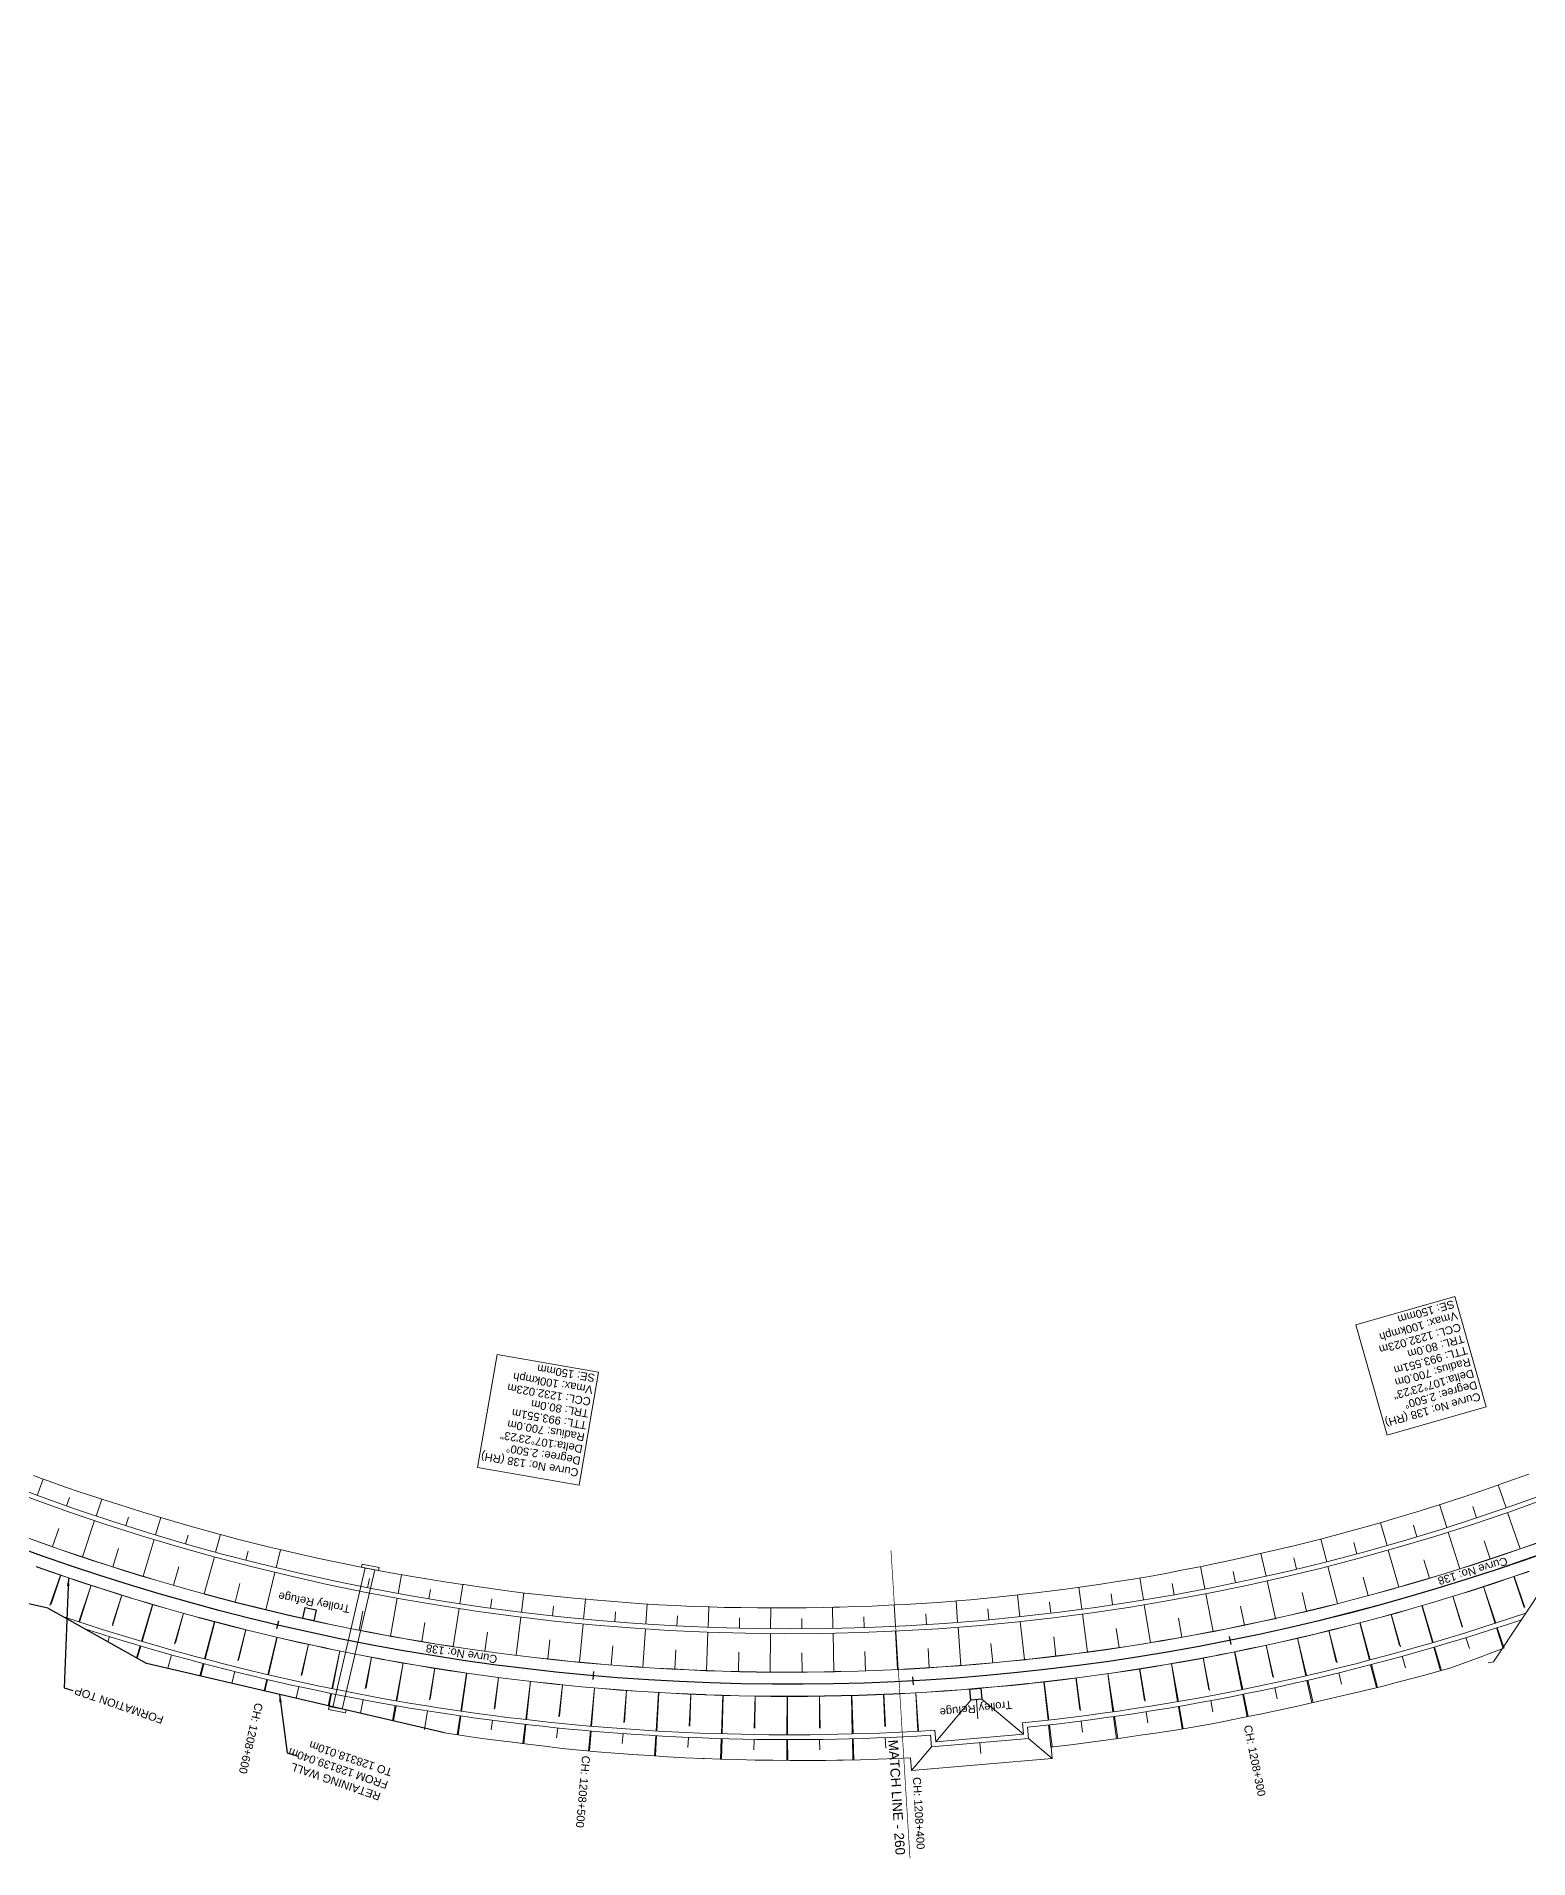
# Model space of a CAD drawing. Header units: metres. Extents: x 628619 to 633107, y 3388321 to 3391067.
# Drawn here: x 629845 to 630311, y 3389568 to 3390137 of the extents above; entities that cross this region are included whole.
import ezdxf
from ezdxf.enums import TextEntityAlignment as Align

# ---------------------------------------------------------------- set-up
doc = ezdxf.new("R2010")
doc.units = ezdxf.units.M
doc.header["$MEASUREMENT"] = 0
doc.linetypes.add('CENTER2', pattern=[1.125, 0.75, -0.125, 0.125, -0.125])
doc.linetypes.add('PHANTOM2', pattern=[1.25, 0.625, -0.125, 0.125, -0.125, 0.125, -0.125])
for name, color, linetype, lineweight in [('C-ALIG-DG-SPIRAL', 1, 'CENTER2', 70), ('C-ALIG-LABL-DG', 1, 'Continuous', 25), ('MATCH LINE', 7, 'Continuous', 0), ('Proposed Curve_Details', 10, 'Continuous', 0), ('PROPOSED DFCC TOE LINE', 239, 'Continuous', 0), ('PROPOSED DFCC TOE SLOPES', 239, 'Continuous', 0), ('PROPOSED DFCC TRACK', 1, 'Continuous', 0), ('PROPOSED FORMATION LINE - PLAN', 187, 'Continuous', 0), ('PROPOSED RETAINING WALL', 154, 'Continuous', 30)]:
    doc.layers.add(name, color=color, linetype=linetype, lineweight=lineweight)
doc.layers.add('Trolley Refuse', color=10, linetype='Continuous')
doc.styles.add('Arial', font='arial.ttf')
doc.styles.get("Standard").update_dxf_attribs({"font": 'arial.ttf'})
doc.styles.add('Style-Arial', font='arial.ttf')
doc.dimstyles.new('ISO-25', dxfattribs={"dimtxt": 2.5, "dimasz": 2.5, "dimexe": 1.25, "dimexo": 0.625, "dimtad": 1, "dimtxsty": 'Standard', "dimcen": 2.5, "dimadec": 0, "dimazin": 0, "dimtfac": 1, "dimtmove": 0, "dimatfit": 3, "dimfxl": 1, "dimarcsym": 0})

# ---------------------------------------------------------------- blocks, each defined once
blk = doc.blocks.new('Tick Hor')
blk.add_lwpolyline([(-0.5, 0), (0.5, 0)])

msp = doc.modelspace()

# ---------------------------------------------------------------- linework, layer by layer
at = {"layer": 'C-ALIG-DG-SPIRAL', "color": 1, "linetype": 'Continuous', "lineweight": 30, "flags": 128}
for points in [[(630900.1188, 3390137.2816), (630593.4088, 3389843.8346), (630589.5548, 3389840.1479), (630585.699, 3389836.4632), (630581.8394, 3389832.7824), (630577.9742, 3389829.1076), (630574.1014, 3389825.4407), (630570.2194, 3389821.7836), (630566.3261, 3389818.1385), (630562.4199, 3389814.5073), (630558.4988, 3389810.8921), (630554.5612, 3389807.2949), (630550.6053, 3389803.7179), (630546.6294, 3389800.1631), (630542.6319, 3389796.6327), (630538.611, 3389793.1288), (630534.5653, 3389789.6536, -0.47078903), (629471.8222, 3389976.5204)], [(630534.5699, 3389789.6485, -0.47078547), (629471.8222, 3389976.5204)]]:
    msp.add_lwpolyline(points, format="xyb", dxfattribs=at)
at = {"layer": 'MATCH LINE', "color": 10, "linetype": 'PHANTOM2', "ltscale": 15, "const_width": 0.2}
msp.add_lwpolyline([(630112.2133, 3389664.1874), (630118.1437, 3389567.9759)], dxfattribs=at)
at = {"layer": 'Proposed Curve_Details'}
for points in [[(630288.4371, 3389743.4811), (630298.2089, 3389709.006), (630267.2308, 3389700.2253), (630257.4589, 3389734.7005)], [(630020.8411, 3389719.8881), (630014.7178, 3389684.5818), (629982.9929, 3389690.0839), (629989.1162, 3389725.3902)]]:
    msp.add_lwpolyline(points, close=True, dxfattribs=at)
at = {"layer": 'PROPOSED DFCC TOE LINE', "lineweight": 0, "flags": 128}
for points in [[(630341.9349, 3389691.716, -0.29190762), (629618.5964, 3389819.5659), (629620.8972, 3389821.9774), (629598.8297, 3389843.0315), (629596.6008, 3389840.6953, -0.02648302), (629548.3966, 3389894.5394, -0.02648302)], [(630340.4492, 3389689.4801, -0.29163), (629616.4571, 3389819.4965), (629618.7764, 3389821.9275), (629598.8795, 3389840.9107), (629596.6248, 3389838.5475, -0.02704754), (629547.2246, 3389893.6031, -0.02704754)], [(630310.6056, 3389644.564, -0.05641085), (630153.2982, 3389610.2651), (630153.5986, 3389606.7229), (630126.1969, 3389604.3995), (630125.8923, 3389607.9917, -0.0968919), (629853.3575, 3389643.5186, -0.0968919)], [(630309.2488, 3389642.5219, -0.05521668), (630154.9173, 3389608.9245), (630155.22, 3389605.355), (630124.829, 3389602.7781), (630124.5217, 3389606.4029, -0.09365926), (629860.2186, 3389639.6856, -0.09365926)]]:
    msp.add_lwpolyline(points, format="xyb", dxfattribs=at)
for points in [[(629844.2882, 3389687.5336), (629847.5748, 3389686.3437), (629849.122, 3389685.7913), (629853.9697, 3389684.0885), (629858.8298, 3389682.4225), (629863.7022, 3389680.7934), (629865.8812, 3389680.078), (629868.5864, 3389679.2011), (629873.4823, 3389677.646), (629878.3896, 3389676.128), (629883.3043, 3389674.6354), (629884.352, 3389674.3274), (629888.2378, 3389673.2061), (629893.1708, 3389671.777), (629898.1146, 3389670.3857), (629902.9634, 3389669.0605), (629903.0685, 3389669.0316), (629908.0268, 3389667.6933), (629913.0055, 3389666.4332), (629917.9935, 3389665.2112), (629921.7152, 3389664.3258), (629922.9905, 3389664.0276), (629927.9951, 3389662.8776), (629933.008, 3389661.7653), (629938.0295, 3389660.6938), (629940.5991, 3389660.1603), (629943.0561, 3389659.6471), (629948.0905, 3389658.6393), (629953.1338, 3389657.6774), (629958.1834, 3389656.7503), (629959.586, 3389656.5065), (629963.2438, 3389655.885), (629968.3106, 3389655.0597), (629973.3835, 3389654.2746), (629978.4587, 3389653.5077), (629978.6792, 3389653.4736), (629983.5341, 3389652.7429), (629988.6166, 3389652.0264), (629993.7044, 3389651.3493), (629997.8305, 3389650.8542), (629998.8013, 3389650.7434), (630003.9028, 3389650.1809), (630009.0082, 3389649.6573), (630014.1172, 3389649.1725), (630017.0593, 3389648.898), (630019.2272, 3389648.7024), (630024.3404, 3389648.2691), (630029.4566, 3389647.8746), (630034.5756, 3389647.5191), (630036.3269, 3389647.4079), (630039.6972, 3389647.2052), (630044.8209, 3389646.9292), (630049.9464, 3389646.692), (630055.0739, 3389646.5061), (630055.6287, 3389646.49), (630060.203, 3389646.374), (630065.3326, 3389646.2807), (630070.4624, 3389646.224), (630074.9475, 3389646.194), (630075.5921, 3389646.1921), (630080.7217, 3389646.1986), (630085.8509, 3389646.2441), (630090.9795, 3389646.3287), (630094.2639, 3389646.4018), (630096.1071, 3389646.4495), (630101.2336, 3389646.6073), (630106.3588, 3389646.7991), (630111.4823, 3389647.0288), (630113.5654, 3389647.1328), (630116.6039, 3389647.2956), (630121.7232, 3389647.6008), (630126.8401, 3389647.9448), (630131.954, 3389648.3277), (630132.8377, 3389648.399), (630137.0628, 3389648.7739), (630142.1674, 3389649.2626), (630147.2679, 3389649.7899), (630152.0534, 3389650.3202), (630152.3639, 3389650.3558), (630157.4579, 3389650.9371), (630162.5474, 3389651.555), (630167.632, 3389652.2114), (630171.2146, 3389652.6974), (630172.7115, 3389652.9055), (630177.7857, 3389653.6365), (630182.8541, 3389654.406), (630187.9166, 3389655.213), (630190.3008, 3389655.6067), (630192.9712, 3389656.0676), (630198.014, 3389656.9885), (630203.0494, 3389657.9474), (630208.0772, 3389658.9434), (630209.2704, 3389659.1856), (630213.0989, 3389659.9678), (630218.112, 3389661.0319), (630223.1163, 3389662.1353), (630228.1118, 3389663.2768), (630228.1304, 3389663.2811), (630233.104, 3389664.4305), (630238.0891, 3389665.6144), (630243.065, 3389666.8362), (630246.8879, 3389667.8094), (630248.0291, 3389668.1048), (630252.9822, 3389669.4155), (630257.9244, 3389670.7657), (630262.8561, 3389672.1532), (630265.4955, 3389672.9124), (630267.7769, 3389673.5783), (630272.6853, 3389675.0448), (630277.5824, 3389676.5483), (630282.4677, 3389678.0886), (630283.9421, 3389678.5612), (630287.3413, 3389679.665), (630292.2042, 3389681.2735), (630297.055, 3389682.9173), (630301.8918, 3389684.6017), (630302.2224, 3389684.7183), (630306.7159, 3389686.3217), (630311.5389, 3389688.0443)], [(630303.1968, 3389633.4134), (630302.3238, 3389633.1279), (630298.7407, 3389631.7473), (630297.186, 3389631.1546), (630292.0204, 3389629.2545), (630286.8365, 3389627.3992), (630281.5486, 3389625.8879), (630279.087, 3389625.2167), (630276.2397, 3389624.4519), (630270.9147, 3389623.0781), (630265.5932, 3389621.6955), (630260.2525, 3389620.3892), (630259.0224, 3389620.0944), (630254.905, 3389619.1141), (630249.5503, 3389617.8727), (630244.1937, 3389616.6417), (630238.8538, 3389615.4311), (630238.8338, 3389615.4267), (630233.4649, 3389614.2519), (630228.0874, 3389613.1175), (630222.7007, 3389612.0283), (630218.5907, 3389611.2124), (630217.3101, 3389610.958), (630211.9145, 3389609.9124), (630206.5059, 3389608.9361), (630201.087, 3389608.0192), (630198.2147, 3389607.5816), (630195.6521, 3389607.2013), (630190.2117, 3389606.4247), (630184.7765, 3389605.6179), (630179.3375, 3389604.8381), (630177.7331, 3389604.615), (630173.893, 3389604.0959), (630168.439, 3389603.4281), (630162.9789, 3389602.8137), (630162.2976, 3389602.7422), (630162.6043, 3389599.1251), (630118.5991, 3389595.3938), (630118.263, 3389599.3568), (630115.9157, 3389599.2385), (630113.6845, 3389599.1345), (630108.1974, 3389598.8941), (630102.7081, 3389598.7103), (630097.2165, 3389598.6166), (630095.2423, 3389598.5932), (630091.7249, 3389598.5602), (630086.2335, 3389598.5223), (630080.7422, 3389598.5243), (630075.2513, 3389598.5723), (630074.5614, 3389598.5812), (630069.7611, 3389598.6615), (630064.272, 3389598.7895), (630058.7837, 3389598.9444), (630053.8903, 3389599.1173), (630053.2968, 3389599.1406), (630047.8127, 3389599.3999), (630042.3312, 3389599.7071), (630036.8525, 3389600.0555), (630033.2491, 3389600.3071), (630031.3744, 3389600.4092), (630025.8979, 3389600.7869), (630020.4282, 3389601.2542), (630014.9626, 3389601.763), (630012.6462, 3389601.9993), (630009.5009, 3389602.3105), (630004.0496, 3389602.9544), (629998.6046, 3389603.6455), (629993.157, 3389604.3052), (629992.1204, 3389604.4339), (629987.7139, 3389605.0005), (629982.2767, 3389605.7399), (629976.8455, 3389606.5217), (629972.6323, 3389607.1618)]]:
    msp.add_lwpolyline(points, dxfattribs=at)
at = {"layer": 'PROPOSED DFCC TOE SLOPES', "flags": 128}
for points in [[(629845.4148, 3389681.3732), (629847.2765, 3389686.4517)], [(630304.4191, 3389677.4369), (630301.9265, 3389684.6139)], [(629854.5964, 3389678.081), (629855.5027, 3389680.6666)], [(629863.8236, 3389674.9204), (629865.5823, 3389680.1761)], [(630285.906, 3389671.3019), (630283.6459, 3389678.4663)], [(630295.1836, 3389674.303), (630293.9949, 3389677.8902)], [(629859.5397, 3389662.1186), (629863.3476, 3389673.4979)], [(629873.0936, 3389671.8924), (629873.9458, 3389674.5657)], [(629882.4092, 3389668.9961), (629884.0527, 3389674.4154)], [(630267.2215, 3389665.6971), (630265.1939, 3389672.8256)], [(630276.5829, 3389668.4325), (630275.5105, 3389672.0077)], [(630308.8482, 3389664.6841), (630304.9112, 3389676.0199)], [(629850.1321, 3389665.3458), (629852.1174, 3389671.0092)], [(629878.4913, 3389656.0773), (629881.9739, 3389667.5607)], [(629891.7592, 3389666.235), (629892.549, 3389668.9824)], [(629901.1498, 3389663.6071), (629902.6561, 3389669.1445)], [(630248.3846, 3389660.6285), (630246.581, 3389667.7313)], [(630257.8221, 3389663.0958), (630256.8644, 3389666.6551)], [(630289.9675, 3389658.4276), (630286.3573, 3389669.8714)], [(630299.4294, 3389661.4903), (630297.5417, 3389667.187)], [(629868.9947, 3389659.0338), (629870.8174, 3389664.7516)], [(629897.6066, 3389650.5816), (629900.7561, 3389662.1597)], [(629910.5807, 3389661.1126), (629911.2964, 3389663.8987)], [(629920.0423, 3389658.7542), (629921.4062, 3389664.3994)], [(630229.4125, 3389656.1006), (630227.8219, 3389663.2105)], [(630238.9164, 3389658.2972), (630238.068, 3389661.8525)], [(630270.9149, 3389652.7128), (630267.6319, 3389664.2544)], [(630280.4602, 3389655.5061), (630278.736, 3389661.2543)], [(629852.7115, 3389656.463), (629849.3922, 3389646.9767)], [(629852.762, 3389656.4457), (629849.7419, 3389647.4038)], [(629888.0291, 3389653.2613), (629889.6873, 3389659.0289)], [(629916.872, 3389645.6326), (629919.69, 3389657.2961)], [(629948.6223, 3389652.4915), (629949.1957, 3389655.4053)], [(629958.2068, 3389650.6765), (629959.2783, 3389656.56)], [(630191.121, 3389648.6798), (630189.9915, 3389655.5556)], [(630210.3227, 3389652.1172), (630208.9659, 3389659.1238)], [(630219.8805, 3389654.0405), (630219.1441, 3389657.5688)], [(630251.7069, 3389647.5446), (630248.7537, 3389659.1746)], [(630261.3285, 3389650.0641), (630259.7692, 3389655.8593)], [(630306.8971, 3389656.033), (630310.119, 3389646.323)], [(630306.9475, 3389656.0503), (630310.3094, 3389646.381)], [(629862.2468, 3389653.2778), (629858.4277, 3389641.8436)], [(629862.2975, 3389653.2613), (629858.6415, 3389641.7739)], [(629871.8264, 3389650.2285), (629868.9192, 3389641.0937)], [(629871.8774, 3389650.2128), (629868.9661, 3389640.5936)], [(629907.2227, 3389648.0403), (629908.7158, 3389653.8528)], [(629955.7881, 3389637.3952), (629957.9381, 3389649.2008)], [(629967.8119, 3389648.9995), (629968.3122, 3389651.9907)], [(629977.4419, 3389647.4595), (629978.3668, 3389653.5215)], [(629996.7623, 3389644.7929), (629997.5148, 3389650.8921)], [(630152.4621, 3389643.4572), (630151.7364, 3389650.2851)], [(630171.8289, 3389645.7923), (630170.9013, 3389652.6549)], [(630181.4857, 3389647.1672), (630180.9713, 3389650.6046)], [(630200.7327, 3389650.3297), (630200.1116, 3389653.7997)], [(630212.8891, 3389638.8636), (630210.6079, 3389650.6446)], [(630232.3595, 3389642.9273), (630229.7399, 3389654.6367)], [(630242.0496, 3389645.1688), (630240.6565, 3389651.0061)], [(630287.7693, 3389649.8377), (630290.6618, 3389640.2126)], [(630287.8203, 3389649.8535), (630290.8494, 3389640.2706)], [(630297.3552, 3389652.8673), (630300.9882, 3389641.3737)], [(630297.406, 3389652.8838), (630301.2022, 3389641.443)], [(629881.4485, 3389647.3159), (629877.957, 3389635.7797)], [(629881.4997, 3389647.301), (629878.1727, 3389635.7161)], [(629891.1111, 3389644.5405), (629888.3368, 3389634.8804)], [(629891.1636, 3389644.526), (629888.6426, 3389635.2418)], [(629946.0165, 3389639.2499), (629947.1753, 3389645.1382)], [(629975.4058, 3389634.1142), (629977.2157, 3389645.9766)], [(629987.0934, 3389646.0571), (629987.5119, 3389649.0901)], [(630006.4522, 3389643.6666), (630006.7892, 3389646.7584)], [(630016.1545, 3389642.6791), (630016.7453, 3389648.9273)], [(630025.8706, 3389641.8302), (630026.1225, 3389644.9712)], [(630035.5991, 3389641.1202), (630036.0148, 3389647.4277)], [(630045.3336, 3389640.5493), (630045.4969, 3389643.7198)], [(630055.0778, 3389640.1175), (630055.3155, 3389646.4991)], [(630074.574, 3389639.6717), (630074.629, 3389646.1961)], [(630094.0807, 3389639.783), (630093.9482, 3389646.3947)], [(630113.5762, 3389640.4517), (630113.2527, 3389647.1172)], [(630123.3129, 3389640.9947), (630123.1026, 3389644.337)], [(630133.0445, 3389641.677), (630132.5281, 3389648.374)], [(630142.7589, 3389642.4977), (630142.4488, 3389645.8787)], [(630162.1562, 3389644.5559), (630161.7432, 3389647.9816)], [(630173.637, 3389632.4147), (630172.0298, 3389644.3058)], [(630193.3092, 3389635.3588), (630191.3641, 3389647.1996)], [(630222.6384, 3389640.8263), (630221.4123, 3389646.701)], [(630268.4731, 3389644.1893), (630271.0904, 3389634.4859)], [(630268.5245, 3389644.2035), (630271.4111, 3389634.0772)], [(630278.1413, 3389646.9449), (630281.4461, 3389635.3513)], [(630278.1925, 3389646.9599), (630281.662, 3389635.4145)], [(629900.8141, 3389641.9056), (629897.656, 3389630.275)], [(629900.8663, 3389641.8916), (629897.8762, 3389630.2169)], [(629910.5535, 3389639.4107), (629908.06, 3389629.6749)], [(629910.6053, 3389639.3977), (629908.3124, 3389629.8838)], [(629965.5853, 3389635.6862), (629966.5752, 3389641.6053)], [(629985.2484, 3389632.6861), (629986.0687, 3389638.6311)], [(629995.1096, 3389631.3954), (629996.5787, 3389643.3042)], [(630014.8836, 3389629.2397), (630016.0133, 3389641.1858)], [(630034.7112, 3389627.6497), (630035.5004, 3389639.6234)], [(630054.5755, 3389626.6269), (630055.022, 3389638.6185)], [(630064.8242, 3389639.825), (630064.8979, 3389643.0561)], [(630074.4603, 3389626.1732), (630074.5614, 3389638.1717)], [(630084.3296, 3389639.6577), (630084.3109, 3389642.944)], [(630094.3511, 3389626.2865), (630094.1108, 3389638.2833)], [(630103.8308, 3389640.0477), (630103.7169, 3389643.3718)], [(630114.2307, 3389626.9679), (630113.649, 3389638.9534)], [(630134.0826, 3389628.2171), (630133.1599, 3389640.1814)], [(630153.8889, 3389630.0339), (630152.6207, 3389641.9656)], [(630183.4831, 3389633.8208), (630182.5948, 3389639.756)], [(630203.1107, 3389637.045), (630202.0532, 3389642.9523)], [(630249.0239, 3389639.0923), (630251.364, 3389629.3184)], [(630249.0758, 3389639.1049), (630251.6405, 3389629.0284)], [(630258.7667, 3389641.5716), (630261.74, 3389629.8896)], [(630258.8183, 3389641.585), (630261.9575, 3389629.9466)], [(630301.4403, 3389639.9434), (630303.4756, 3389633.5045)], [(630301.6746, 3389640.0193), (630303.801, 3389633.6109)], [(629867.951, 3389637.2395), (629867.4659, 3389635.6369)], [(629877.5225, 3389634.344), (629876.4028, 3389630.6444)], [(629877.7586, 3389634.2744), (629876.6728, 3389630.4935)], [(629920.3269, 3389637.0549), (629917.5025, 3389625.3358)], [(629920.3788, 3389637.0426), (629917.7215, 3389625.2846)], [(629930.1327, 3389634.8383), (629927.9172, 3389625.0353)], [(629930.1848, 3389634.8269), (629928.1431, 3389625.1546)], [(629939.9691, 3389632.7615), (629937.4792, 3389620.9661)], [(629940.0214, 3389632.7509), (629937.6996, 3389620.9213)], [(630004.9896, 3389630.2508), (630005.64, 3389636.2167)], [(630024.7919, 3389628.3782), (630025.2716, 3389634.3603)], [(630044.6395, 3389627.0699), (630044.9481, 3389633.0633)], [(630064.5163, 3389626.3298), (630064.6532, 3389632.3295)], [(630084.4065, 3389626.1622), (630084.3723, 3389632.1633)], [(630104.2932, 3389626.5606), (630104.0876, 3389632.5584)], [(630124.1604, 3389627.5248), (630123.7836, 3389633.5143)], [(630143.9921, 3389629.0542), (630143.4439, 3389635.0305)], [(630163.7716, 3389631.1565), (630163.0533, 3389637.1147)], [(630219.5945, 3389632.4964), (630221.8926, 3389620.6642)], [(630219.6468, 3389632.5071), (630222.1131, 3389620.7087)], [(630229.4352, 3389634.553), (630231.4916, 3389624.7151)], [(630229.488, 3389634.5646), (630231.7508, 3389624.4683)], [(630239.2458, 3389636.7516), (630241.8815, 3389624.9921)], [(630239.2989, 3389636.7637), (630242.1049, 3389625.0438)], [(630281.8573, 3389633.9088), (630283.9482, 3389626.5737)], [(630282.0937, 3389633.978), (630284.2894, 3389626.6712)], [(630291.9057, 3389636.9287), (630292.9982, 3389633.4724)], [(629887.3705, 3389631.5159), (629886.1691, 3389627.3326)], [(629897.2629, 3389628.8274), (629896.2203, 3389624.9878)], [(629897.504, 3389628.7638), (629896.519, 3389624.9181)], [(629949.834, 3389630.8249), (629947.8984, 3389620.9627)], [(629949.8865, 3389630.8151), (629948.148, 3389621.2386)], [(629959.7255, 3389629.0289), (629957.5726, 3389617.1689)], [(629959.7781, 3389629.0198), (629957.7941, 3389617.1303)], [(629969.6416, 3389627.3738), (629967.9874, 3389617.4603)], [(629969.6944, 3389627.3655), (629968.2281, 3389617.7346)], [(630189.911, 3389627.1696), (630191.4044, 3389617.2309)], [(630189.9637, 3389627.1779), (630191.6378, 3389617.0225)], [(630199.8304, 3389628.8043), (630201.7912, 3389616.9096)], [(630199.883, 3389628.8134), (630202.0129, 3389616.9478)], [(630209.7256, 3389630.58), (630211.5012, 3389620.6878)], [(630209.7781, 3389630.5899), (630211.752, 3389620.4267)], [(630262.11, 3389628.4359), (630263.9291, 3389621.2885)], [(630262.3482, 3389628.4984), (630264.2704, 3389621.3719)], [(630272.0032, 3389631.1018), (630272.9795, 3389627.4823)], [(629907.1908, 3389626.281), (629906.2597, 3389622.6457)], [(629917.151, 3389623.8775), (629916.2902, 3389620.3057)], [(629917.3908, 3389623.8215), (629916.5809, 3389620.2379)], [(629927.1445, 3389621.6165), (629926.3195, 3389617.966)], [(629979.5804, 3389625.8604), (629977.7667, 3389613.9471)], [(629979.6349, 3389625.8523), (629977.9961, 3389613.9139)], [(629989.5419, 3389624.4926), (629988.1752, 3389614.5359)], [(629989.5948, 3389624.4856), (629988.4027, 3389614.7773)], [(629999.5202, 3389623.267), (629998.0511, 3389611.3028)], [(629999.5732, 3389623.2607), (629998.2745, 3389611.2769)], [(630009.5149, 3389622.1834), (630008.432, 3389612.1917)], [(630009.5679, 3389622.178), (630008.6441, 3389612.3494)], [(630019.5239, 3389621.2422), (630018.3957, 3389609.2398)], [(630019.5771, 3389621.2376), (630018.6198, 3389609.2203)], [(630160.0271, 3389623.1144), (630161.3074, 3389611.1303)], [(630160.0803, 3389623.1203), (630161.5312, 3389611.1558)], [(630170.0074, 3389624.3244), (630171.2173, 3389614.3473)], [(630170.0603, 3389624.331), (630171.4426, 3389614.1481)], [(630179.9693, 3389625.6762), (630181.5908, 3389613.7308)], [(630180.0222, 3389625.6837), (630181.8134, 3389613.7626)], [(630232.208, 3389621.2881), (630232.9387, 3389617.7924)], [(630242.2095, 3389623.5283), (630243.7743, 3389616.5466)], [(630242.4542, 3389623.585), (630244.1205, 3389616.6251)], [(630252.1797, 3389625.9116), (630253.0223, 3389622.3923)], [(629937.1693, 3389619.4984), (629936.3518, 3389615.6256)], [(629937.4107, 3389619.4493), (629936.6467, 3389615.5568)], [(629947.2234, 3389617.5238), (629946.3912, 3389613.2835)], [(629957.3046, 3389615.693), (629956.4416, 3389610.9389)], [(629957.5472, 3389615.6508), (629956.749, 3389610.8672)], [(630029.5454, 3389620.4435), (630028.7473, 3389610.4249)], [(630029.5986, 3389620.4397), (630028.951, 3389610.5303)], [(630039.5772, 3389619.7875), (630038.7911, 3389607.7587)], [(630039.6305, 3389619.7845), (630039.0156, 3389607.7457)], [(630049.6173, 3389619.2743), (630049.1047, 3389609.2369)], [(630049.6706, 3389619.2721), (630049.3039, 3389609.3094)], [(630059.6638, 3389618.904), (630059.2204, 3389606.8609)], [(630059.718, 3389618.9026), (630059.4489, 3389606.8541)], [(630069.7155, 3389618.6793), (630069.4911, 3389608.6318)], [(630069.7697, 3389618.6783), (630069.691, 3389608.6717)], [(630079.7693, 3389618.5999), (630079.6745, 3389606.547)], [(630079.8227, 3389618.5997), (630079.8994, 3389606.5468)], [(630089.8223, 3389618.6635), (630089.8863, 3389608.6135)], [(630089.8757, 3389618.6641), (630090.0829, 3389608.6072)], [(630099.8734, 3389618.8701), (630100.1217, 3389606.8175)], [(630099.9268, 3389618.8715), (630100.3465, 3389606.8237)], [(630109.9206, 3389619.2197), (630110.2705, 3389609.1756)], [(630109.9739, 3389619.222), (630110.4699, 3389609.1187)], [(630119.9617, 3389619.7123), (630120.5529, 3389607.6719)], [(630120.015, 3389619.7154), (630120.7774, 3389607.6846)], [(630137.1401, 3389617.3705), (630126.1969, 3389604.3995)], [(630138.8839, 3389617.5183), (630139.3908, 3389611.5398)], [(630140.6276, 3389617.6662), (630153.5986, 3389606.7229)], [(630202.0352, 3389615.4296), (630203.1978, 3389608.3764)], [(630202.2779, 3389615.4714), (630203.541, 3389608.4345)], [(630212.1203, 3389617.2387), (630212.7523, 3389613.7179)], [(630222.1786, 3389619.1917), (630223.5371, 3389612.1974)], [(630222.42, 3389619.2404), (630223.8778, 3389612.2663)], [(629967.411, 3389614.0064), (629966.4349, 3389608.1569)], [(629977.5409, 3389612.4642), (629976.6409, 3389606.5528)], [(629977.7922, 3389612.4278), (629976.9788, 3389606.5025)], [(629987.6989, 3389611.0659), (629987.2904, 3389608.0898)], [(629997.8682, 3389609.8139), (629997.1327, 3389603.8237)], [(629998.1129, 3389609.7856), (629997.4624, 3389603.7838)], [(630161.4668, 3389609.6387), (630162.2046, 3389602.7325)], [(630161.7118, 3389609.6666), (630162.5483, 3389602.7685)], [(630171.6391, 3389610.869), (630172.0603, 3389607.3961)], [(630181.7925, 3389612.2444), (630182.7318, 3389605.3247)], [(630182.0363, 3389612.2792), (630183.0739, 3389605.3738)], [(630191.9252, 3389613.7647), (630192.4471, 3389610.2915)], [(630008.0544, 3389608.7073), (630007.7213, 3389605.6337)], [(630018.2554, 3389607.7463), (630017.6693, 3389601.5111)], [(630018.5007, 3389607.725), (630018.0032, 3389601.48)], [(630028.469, 3389606.9311), (630028.2186, 3389603.7876)], [(630038.6933, 3389606.2619), (630038.2817, 3389599.9646)], [(630038.9391, 3389606.2476), (630038.6171, 3389599.9433)], [(630048.926, 3389605.7388), (630048.7632, 3389602.5507)], [(630059.1652, 3389605.3619), (630058.9288, 3389598.9403)], [(630059.4154, 3389605.3545), (630059.272, 3389598.9306)], [(630069.4129, 3389605.1312), (630069.3408, 3389601.9021)], [(630079.6627, 3389605.047), (630079.6115, 3389598.5342)], [(630079.9089, 3389605.0467), (630079.9504, 3389598.5312)], [(630089.9086, 3389605.1092), (630089.9295, 3389601.8286)], [(630100.1526, 3389605.3177), (630100.2896, 3389598.669)], [(630100.3988, 3389605.3245), (630100.6305, 3389598.6749)], [(630110.3926, 3389605.6726), (630110.625, 3389602.3365)], [(630140.0245, 3389604.0666), (630140.3131, 3389600.663)], [(630155.22, 3389605.355), (630162.6043, 3389599.1251)], [(630124.829, 3389602.7781), (630118.5991, 3389595.3938)]]:
    msp.add_lwpolyline(points, dxfattribs=at)
at = {"layer": 'PROPOSED DFCC TRACK', "linetype": 'Continuous', "flags": 128}
for points in [[(630298.8396, 3389629.0152), (630300.4866, 3389629.3344), (630342.9428, 3389693.233), (630342.7434, 3389695.1221)], [(629937.78, 3389615.1602), (629947.9343, 3389658.6873)], [(629940.7323, 3389614.6104), (629950.8836, 3389658.1247)]]:
    msp.add_lwpolyline(points, dxfattribs=at)
for points in [[(629952.0645, 3389657.8995), (629946.7535, 3389658.9125), (629946.9408, 3389659.8948), (629952.2518, 3389658.8818)], [(629941.7243, 3389613.3965), (629936.4133, 3389614.4095), (629936.6007, 3389615.3918), (629941.9116, 3389614.3788)]]:
    msp.add_lwpolyline(points, close=True, dxfattribs=at)
at = {"layer": 'PROPOSED FORMATION LINE - PLAN', "lineweight": 0, "flags": 128}
for points in [[(630313.8121, 3389666.3761), (630309.1705, 3389664.7432), (630308.829, 3389664.6245), (630303.8328, 3389662.9108), (630298.8237, 3389661.235), (630293.8021, 3389659.5972), (630290.291, 3389658.4771), (630288.7682, 3389657.9976), (630283.7222, 3389656.4362), (630278.6646, 3389654.9131), (630273.5956, 3389653.4285), (630271.2402, 3389652.7528), (630268.5155, 3389651.9823), (630263.4245, 3389650.5748), (630258.323, 3389649.2059), (630253.2113, 3389647.8757), (630252.0337, 3389647.5751), (630248.0896, 3389646.5844), (630242.9583, 3389645.3319), (630237.8176, 3389644.1184), (630232.6871, 3389642.9483), (630232.6678, 3389642.9439), (630227.5093, 3389641.8086), (630222.3424, 3389640.7124), (630217.1672, 3389639.6554), (630213.2162, 3389638.876), (630211.9842, 3389638.6378), (630206.7937, 3389637.6594), (630201.5958, 3389636.7205), (630196.391, 3389635.8211), (630193.637, 3389635.3615), (630191.1795, 3389634.9611), (630185.9616, 3389634.1407), (630180.7377, 3389633.3599), (630175.508, 3389632.6188), (630173.9653, 3389632.4079), (630170.2728, 3389631.9174), (630165.0324, 3389631.2557), (630159.7872, 3389630.6338), (630154.5374, 3389630.0516), (630154.2173, 3389630.0174), (630149.2834, 3389629.5094), (630144.0253, 3389629.007), (630138.7637, 3389628.5445), (630134.409, 3389628.1921), (630133.4986, 3389628.1219), (630128.2305, 3389627.7393), (630122.9597, 3389627.3967), (630117.6864, 3389627.094), (630114.5567, 3389626.9334), (630112.411, 3389626.8314), (630107.1337, 3389626.6088), (630101.8549, 3389626.4263), (630096.5748, 3389626.2838), (630094.6765, 3389626.2423), (630091.2939, 3389626.1813), (630086.0123, 3389626.1189), (630080.7303, 3389626.0966), (630075.4484, 3389626.1144), (630074.7847, 3389626.1195), (630070.1667, 3389626.1722), (630064.8857, 3389626.2701), (630059.6055, 3389626.4081), (630054.8975, 3389626.5649), (630054.3266, 3389626.5861), (630049.0491, 3389626.8041), (630043.7734, 3389627.0622), (630038.4999, 3389627.3603), (630035.0312, 3389627.5783), (630033.2287, 3389627.6984), (630027.9603, 3389628.0765), (630022.6949, 3389628.4945), (630017.4328, 3389628.9525), (630015.2019, 3389629.1588), (630012.1744, 3389629.4504), (630006.9199, 3389629.9881), (630001.6696, 3389630.5657), (629996.4238, 3389631.1831), (629995.4258, 3389631.3051), (629991.1829, 3389631.8403), (629985.9471, 3389632.5372), (629980.7168, 3389633.2739), (629975.7192, 3389634.0156), (629975.4922, 3389634.0501), (629970.2736, 3389634.866), (629965.0613, 3389635.7215), (629959.8558, 3389636.6165), (629956.098, 3389637.2878), (629954.6571, 3389637.5509), (629949.4657, 3389638.5248), (629944.2818, 3389639.538), (629939.1058, 3389640.5905), (629936.5783, 3389641.1193), (629933.9379, 3389641.6822), (629928.7784, 3389642.8132), (629923.6276, 3389643.9832), (629918.4859, 3389645.1923), (629917.176, 3389645.5069), (629913.3535, 3389646.4403), (629908.2307, 3389647.7272), (629903.1178, 3389649.053), (629898.0152, 3389650.4175), (629897.907, 3389650.4469), (629892.923, 3389651.8207), (629887.8416, 3389653.2625), (629882.7713, 3389654.7428), (629878.787, 3389655.9354), (629877.7124, 3389656.2615), (629872.6651, 3389657.8185), (629867.6298, 3389659.4138), (629862.6068, 3389661.0472), (629859.8315, 3389661.9678), (629857.5963, 3389662.7187), (629852.5986, 3389664.4282), (629847.614, 3389666.1755), (629842.6428, 3389667.9606)], [(630313.7953, 3389666.4233), (630309.154, 3389664.7904), (630308.8126, 3389664.6718), (630303.8168, 3389662.9581), (630298.808, 3389661.2824), (630293.7868, 3389659.6448), (630290.2759, 3389658.5247), (630288.7532, 3389658.0453), (630283.7076, 3389656.484), (630278.6504, 3389654.9611), (630273.5817, 3389653.4765), (630271.2265, 3389652.8009), (630268.502, 3389652.0305), (630263.4114, 3389650.623), (630258.3102, 3389649.2542), (630253.1989, 3389647.9241), (630252.0214, 3389647.6236), (630248.0775, 3389646.6329), (630242.9466, 3389645.3805), (630237.8063, 3389644.1671), (630232.6762, 3389642.997), (630232.6569, 3389642.9927), (630227.4988, 3389641.8575), (630222.3322, 3389640.7613), (630217.1574, 3389639.7045), (630213.2067, 3389638.925), (630211.9748, 3389638.6869), (630206.7846, 3389637.7086), (630201.5871, 3389636.7697), (630196.3827, 3389635.8704), (630193.6288, 3389635.4109), (630191.1715, 3389635.0105), (630185.954, 3389634.1901), (630180.7305, 3389633.4094), (630175.5011, 3389632.6683), (630173.9586, 3389632.4575), (630170.2663, 3389631.967), (630165.0264, 3389631.3053), (630159.7815, 3389630.6834), (630154.5321, 3389630.1014), (630154.212, 3389630.0672), (630149.2784, 3389629.5591), (630144.0208, 3389629.0568), (630138.7595, 3389628.5943), (630134.4051, 3389628.242), (630133.4948, 3389628.1718), (630128.2271, 3389627.7892), (630122.9566, 3389627.4466), (630117.6837, 3389627.144), (630114.5542, 3389626.9833), (630112.4087, 3389626.8814), (630107.1318, 3389626.6588), (630101.8533, 3389626.4762), (630096.5737, 3389626.3337), (630094.6755, 3389626.2923), (630091.2931, 3389626.2313), (630086.0119, 3389626.1689), (630080.7303, 3389626.1466), (630075.4488, 3389626.1644), (630074.7851, 3389626.1695), (630070.1675, 3389626.2222), (630064.8868, 3389626.3201), (630059.607, 3389626.4581), (630054.8993, 3389626.6149), (630054.3284, 3389626.6361), (630049.0513, 3389626.8541), (630043.7761, 3389627.1122), (630038.5029, 3389627.4102), (630035.0344, 3389627.6282), (630033.2321, 3389627.7483), (630027.9641, 3389628.1264), (630022.6991, 3389628.5444), (630017.4374, 3389629.0023), (630015.2066, 3389629.2086), (630012.1793, 3389629.5001), (630006.9252, 3389630.0378), (630001.6752, 3389630.6154), (629996.4299, 3389631.2327), (629995.4319, 3389631.3548), (629991.1893, 3389631.8899), (629985.9539, 3389632.5868), (629980.7239, 3389633.3233), (629975.7267, 3389634.065), (629975.4997, 3389634.0996), (629970.2815, 3389634.9154), (629965.0696, 3389635.7708), (629959.8644, 3389636.6657), (629956.1069, 3389637.337), (629954.6661, 3389637.6001), (629949.4751, 3389638.5739), (629944.2916, 3389639.587), (629939.1159, 3389640.6395), (629936.5886, 3389641.1682), (629933.9484, 3389641.7311), (629928.7893, 3389642.862), (629923.6389, 3389644.0319), (629918.4975, 3389645.2409), (629917.1877, 3389645.5555), (629913.3655, 3389646.4888), (629908.2431, 3389647.7757), (629903.1306, 3389649.1014), (629898.0283, 3389650.4658), (629897.9201, 3389650.4951), (629892.9365, 3389651.8689), (629887.8554, 3389653.3105), (629882.7855, 3389654.7907), (629878.8014, 3389655.9832), (629877.7269, 3389656.3093), (629872.68, 3389657.8662), (629867.6451, 3389659.4614), (629862.6224, 3389661.0947), (629859.8474, 3389662.0153), (629857.6123, 3389662.7661), (629852.6149, 3389664.4754), (629847.6307, 3389666.2226), (629842.6599, 3389668.0076)], [(630311.6509, 3389657.6123), (630311.3057, 3389657.4923), (630306.2553, 3389655.76), (630301.1919, 3389654.066), (630296.1158, 3389652.4105), (630292.5667, 3389651.2782), (630291.0273, 3389650.7935), (630285.9267, 3389649.2152), (630280.8142, 3389647.6756), (630275.6902, 3389646.1749), (630273.3093, 3389645.4919), (630270.555, 3389644.713), (630265.4088, 3389643.2902), (630260.252, 3389641.9065), (630255.0849, 3389640.5619), (630253.8945, 3389640.258), (630249.9076, 3389639.2565), (630244.7207, 3389637.9905), (630239.5242, 3389636.7638), (630234.3381, 3389635.581), (630234.3187, 3389635.5766), (630229.1042, 3389634.429), (630223.8812, 3389633.3209), (630218.65, 3389632.2525), (630214.6561, 3389631.4645), (630213.4108, 3389631.2237), (630208.1639, 3389630.2348), (630202.9097, 3389629.2857), (630197.6484, 3389628.3765), (630194.8645, 3389627.912), (630192.3804, 3389627.5072), (630187.106, 3389626.6779), (630181.8254, 3389625.8887), (630176.539, 3389625.1395), (630174.9795, 3389624.9263), (630171.247, 3389624.4305), (630165.9498, 3389623.7616), (630160.6477, 3389623.133), (630155.341, 3389622.5445), (630155.0174, 3389622.51), (630150.03, 3389621.9964), (630144.7149, 3389621.4885), (630139.3962, 3389621.021), (630134.9943, 3389620.6648), (630134.0741, 3389620.5939), (630128.7489, 3389620.2071), (630123.4209, 3389619.8608), (630118.0904, 3389619.5548), (630114.9267, 3389619.3925), (630112.7577, 3389619.2894), (630107.4232, 3389619.0644), (630102.0872, 3389618.8798), (630096.7499, 3389618.7358), (630094.831, 3389618.6939), (630091.4116, 3389618.6322), (630086.0728, 3389618.5692), (630080.7336, 3389618.5466), (630075.3944, 3389618.5646), (630074.7235, 3389618.5697), (630070.0554, 3389618.623), (630064.7171, 3389618.722), (630059.3797, 3389618.8615), (630054.6206, 3389619.02), (630054.0435, 3389619.0414), (630048.7088, 3389619.2618), (630043.3759, 3389619.5227), (630038.0452, 3389619.824), (630034.5389, 3389620.0444), (630032.7169, 3389620.1658), (630027.3913, 3389620.548), (630022.0688, 3389620.9705), (630016.7497, 3389621.4335), (630014.4945, 3389621.642), (630011.4342, 3389621.9367), (630006.1227, 3389622.4803), (630000.8155, 3389623.0642), (629995.5129, 3389623.6883), (629994.504, 3389623.8116), (629990.2151, 3389624.3526), (629984.9225, 3389625.0571), (629979.6355, 3389625.8017), (629974.5837, 3389626.5514), (629974.3542, 3389626.5864), (629969.0791, 3389627.4111), (629963.8103, 3389628.2759), (629958.5483, 3389629.1806), (629954.7497, 3389629.8592), (629953.2932, 3389630.1251), (629948.0455, 3389631.1095), (629942.8054, 3389632.1337), (629937.5733, 3389633.1977), (629935.0184, 3389633.7322), (629932.3493, 3389634.3013), (629927.1339, 3389635.4444), (629921.9273, 3389636.6271), (629916.7298, 3389637.8493), (629915.4057, 3389638.1674), (629911.5418, 3389639.1109), (629906.3634, 3389640.4118), (629901.1951, 3389641.7519), (629896.0371, 3389643.1313), (629895.9277, 3389643.1609), (629890.8897, 3389644.5497), (629885.7532, 3389646.0071), (629880.6279, 3389647.5034), (629876.6004, 3389648.7089), (629875.5141, 3389649.0386), (629870.4122, 3389650.6125), (629865.3223, 3389652.2251), (629860.2447, 3389653.8762), (629857.4394, 3389654.8068), (629855.1799, 3389655.5659), (629850.128, 3389657.2939), (629845.0894, 3389659.0601)], [(630311.6344, 3389657.6595), (630311.2893, 3389657.5396), (630306.2393, 3389655.8073), (630301.1763, 3389654.1135), (630296.1005, 3389652.4581), (630292.5516, 3389651.3259), (630291.0124, 3389650.8412), (630285.9121, 3389649.263), (630280.8, 3389647.7236), (630275.6764, 3389646.2229), (630273.2956, 3389645.54), (630270.5415, 3389644.7612), (630265.3957, 3389643.3385), (630260.2393, 3389641.9548), (630255.0725, 3389640.6103), (630253.8822, 3389640.3065), (630249.8956, 3389639.305), (630244.709, 3389638.0391), (630239.5129, 3389636.8125), (630234.3272, 3389635.6298), (630234.3077, 3389635.6254), (630229.0937, 3389634.4778), (630223.871, 3389633.3698), (630218.6402, 3389632.3015), (630214.6466, 3389631.5136), (630213.4013, 3389631.2728), (630208.1548, 3389630.284), (630202.901, 3389629.335), (630197.6401, 3389628.4258), (630194.8564, 3389627.9613), (630192.3725, 3389627.5566), (630187.0984, 3389626.7274), (630181.8182, 3389625.9382), (630176.5321, 3389625.1891), (630174.9728, 3389624.9759), (630171.2406, 3389624.4801), (630165.9438, 3389623.8112), (630160.642, 3389623.1826), (630155.3357, 3389622.5942), (630155.0121, 3389622.5597), (630150.025, 3389622.0461), (630144.7104, 3389621.5383), (630139.392, 3389621.0708), (630134.9904, 3389620.7147), (630134.0703, 3389620.6437), (630128.7454, 3389620.257), (630123.4178, 3389619.9107), (630118.0877, 3389619.6048), (630114.9243, 3389619.4424), (630112.7554, 3389619.3393), (630107.4213, 3389619.1143), (630102.0857, 3389618.9298), (630096.7487, 3389618.7858), (630094.83, 3389618.7439), (630091.4109, 3389618.6822), (630086.0724, 3389618.6192), (630080.7336, 3389618.5966), (630075.3947, 3389618.6146), (630074.7239, 3389618.6197), (630070.0562, 3389618.673), (630064.7182, 3389618.772), (630059.3812, 3389618.9114), (630054.6225, 3389619.0699), (630054.0454, 3389619.0914), (630048.711, 3389619.3118), (630043.3786, 3389619.5726), (630038.0482, 3389619.8739), (630034.5421, 3389620.0943), (630032.7203, 3389620.2157), (630027.3951, 3389620.5978), (630022.073, 3389621.0204), (630016.7542, 3389621.4833), (630014.4992, 3389621.6918), (630011.4391, 3389621.9865), (630006.128, 3389622.53), (630000.8212, 3389623.1138), (629995.5189, 3389623.7379), (629994.5101, 3389623.8613), (629990.2215, 3389624.4022), (629984.9293, 3389625.1066), (629979.6426, 3389625.8512), (629974.5912, 3389626.6009), (629974.3618, 3389626.6358), (629969.087, 3389627.4605), (629963.8186, 3389628.3252), (629958.5569, 3389629.2298), (629954.7587, 3389629.9084), (629953.3023, 3389630.1743), (629948.0549, 3389631.1587), (629942.8152, 3389632.1828), (629937.5834, 3389633.2466), (629935.0287, 3389633.7812), (629932.3598, 3389634.3501), (629927.1448, 3389635.4932), (629921.9386, 3389636.6759), (629916.7414, 3389637.898), (629915.4174, 3389638.216), (629911.5538, 3389639.1594), (629906.3758, 3389640.4602), (629901.2078, 3389641.8003), (629896.0502, 3389643.1795), (629895.9408, 3389643.2092), (629890.9032, 3389644.5978), (629885.767, 3389646.0551), (629880.6421, 3389647.5513), (629876.6149, 3389648.7568), (629875.5287, 3389649.0864), (629870.4271, 3389650.6602), (629865.3375, 3389652.2727), (629860.2604, 3389653.9237), (629857.4552, 3389654.8542), (629855.1959, 3389655.6132), (629850.1444, 3389657.3411), (629845.1061, 3389659.1072)]]:
    msp.add_lwpolyline(points, dxfattribs=at)
at = {"layer": 'PROPOSED RETAINING WALL', "flags": 128}
msp.add_lwpolyline([(629972.6323, 3389607.1618), (629879.579, 3389628.87), (629848.683, 3389646.13), (629811.335, 3389654.539), (629795.4974, 3389658.1957)], dxfattribs=at)
at = {"layer": 'Trolley Refuse'}
for points in [[(629929.134, 3389646.302), (629932.5595, 3389645.5835), (629931.8409, 3389642.158), (629928.4155, 3389642.8766)], [(630136.8444, 3389620.8579), (630140.3319, 3389621.1537), (630140.6276, 3389617.6662), (630137.1401, 3389617.3705)]]:
    msp.add_lwpolyline(points, close=True, dxfattribs=at)

# ---------------------------------------------------------------- block references
at = {"layer": 'C-ALIG-LABL-DG', "color": 1, "linetype": 'Continuous', "lineweight": 25}
for p, xscale, yscale, zscale, rotation in [((629920.4688, 3389640.8673), 2.5, 2.5, 2.5, 256.7899097615154), ((630218.1388, 3389636.022), 2.5, 2.5, 2.5, 281.3450022982992), ((630019.1214, 3389625.0347), 2.5, 2.5, 2.5, 264.9749406071091), ((630119.0232, 3389623.4086), 2.500000000000001, 2.500000000000001, 2.500000000000001, 273.1599714527015)]:
    msp.add_blockref('Tick Hor', p, dxfattribs=dict(at, xscale=xscale, yscale=yscale, zscale=zscale, rotation=rotation))

# ---------------------------------------------------------------- texts
at = {"layer": 'MATCH LINE', "color": 10, "linetype": 'Continuous'}
msp.add_text('MATCH LINE - 260', height=3, rotation=273.627072, dxfattribs=at).set_placement((630111.3909, 3389604.9243))
at = {"layer": 'Proposed Curve_Details', "color": 1, "style": 'Style-Arial'}
for rotation, p in [(196.663704, (630304.4408, 3389662.1534)), (170.865902, (629989.3186, 3389631.3165))]:
    msp.add_text('Curve No: 138', height=2.5, rotation=rotation, dxfattribs=at).set_placement(p)
at = {"layer": 'Proposed Curve_Details', "color": 1, "lineweight": 0, "char_height": 2.5, "attachment_point": 7, "line_spacing_factor": 0.9, "style": 'Style-Arial'}
for insert, rotation in [((630287.8368, 3389742.4655), 195.825175), ((630019.8602, 3389719.2326), 170.160909)]:
    msp.add_mtext('Curve No: 138 (RH)\\PDegree: 2.500%%D\\PDelta:107%%D23\'23"\\PRadius: 700.0m\\PTTL: 993.551m\\PTRL: 80.0m\\PCCL: 1232.023m\\PVmax: 100kmph\\PSE: 150mm', dxfattribs=dict(at, insert=insert, rotation=rotation))
at = {"layer": 'PROPOSED FORMATION LINE - PLAN', "lineweight": 0}
msp.add_text('FORMATION TOP', height=2.5, rotation=161.182389, dxfattribs=at).set_placement((629857.5885, 3389621.6563, 306.8582), align=Align.RIGHT)
at = {"layer": 'PROPOSED RETAINING WALL', "insert": (629953.0965, 3389585.6173), "char_height": 2.5, "width": 32.66849, "attachment_point": 1, "rotation": 161}
msp.add_mtext(' RETAINING WALL \\PFROM 128139.040m TO 128318.010m ', dxfattribs=at)
at = {"layer": 'Trolley Refuse'}
for rotation, p in [(169.540224, (629943.3415, 3389647.0046)), (186.234259, (630149.9105, 3389617.1956))]:
    msp.add_text('Trolley Refuge', height=2.5, rotation=rotation, dxfattribs=at).set_placement(p)

# ---------------------------------------------------------------- leaders
at = {"layer": 'PROPOSED FORMATION LINE - PLAN', "lineweight": 0}
msp.add_leader([(629855.1799, 3389655.5659), (629853.8526, 3389621.2444), (629856.5585, 3389620.4191)], dimstyle='ISO-25', override={"dimtxt": 3, "dimasz": 2.5, "dimgap": 0.625, "dimtad": 0, "dimdec": 3, "dimzin": 2, "dimtdec": 3}, dxfattribs=at)
at = {"layer": 'PROPOSED RETAINING WALL', "linetype": 'Continuous', "lineweight": 0, "ltscale": 5}
msp.add_leader([(629921.1099, 3389619.1814), (629923.4953, 3389600.8977), (629926.8014, 3389599.8894)], dimstyle='ISO-25', override={"dimtxt": 3, "dimtad": 0, "dimdec": 3, "dimzin": 2, "dimtdec": 3}, dxfattribs=at)

# ---------------------------------------------------------------- next in the draw order: texts
at = {"layer": 'C-ALIG-LABL-DG', "color": 1, "linetype": 'Continuous', "lineweight": 25, "char_height": 2.5, "width": 22.502814, "attachment_point": 4, "style": 'Arial', "bg_fill": 3, "box_fill_scale": 1.04, "bg_fill_color": 256, "bg_fill_true_color": 13158600, "bg_fill_transparency": 0}
for s, insert, rotation in [('CH: 1208+600', (629914.7329, 3389616.4315), 256.78991), ('CH: 1208+300', (630223.6641, 3389609.5589), 281.345002), ('CH: 1208+500', (630016.9229, 3389600.0312), 264.974941), ('CH: 1208+400', (630120.2722, 3389593.3442), 273.159971)]:
    msp.add_mtext(s, dxfattribs=dict(at, insert=insert, rotation=rotation))

doc.saveas('drawing.dxf')
